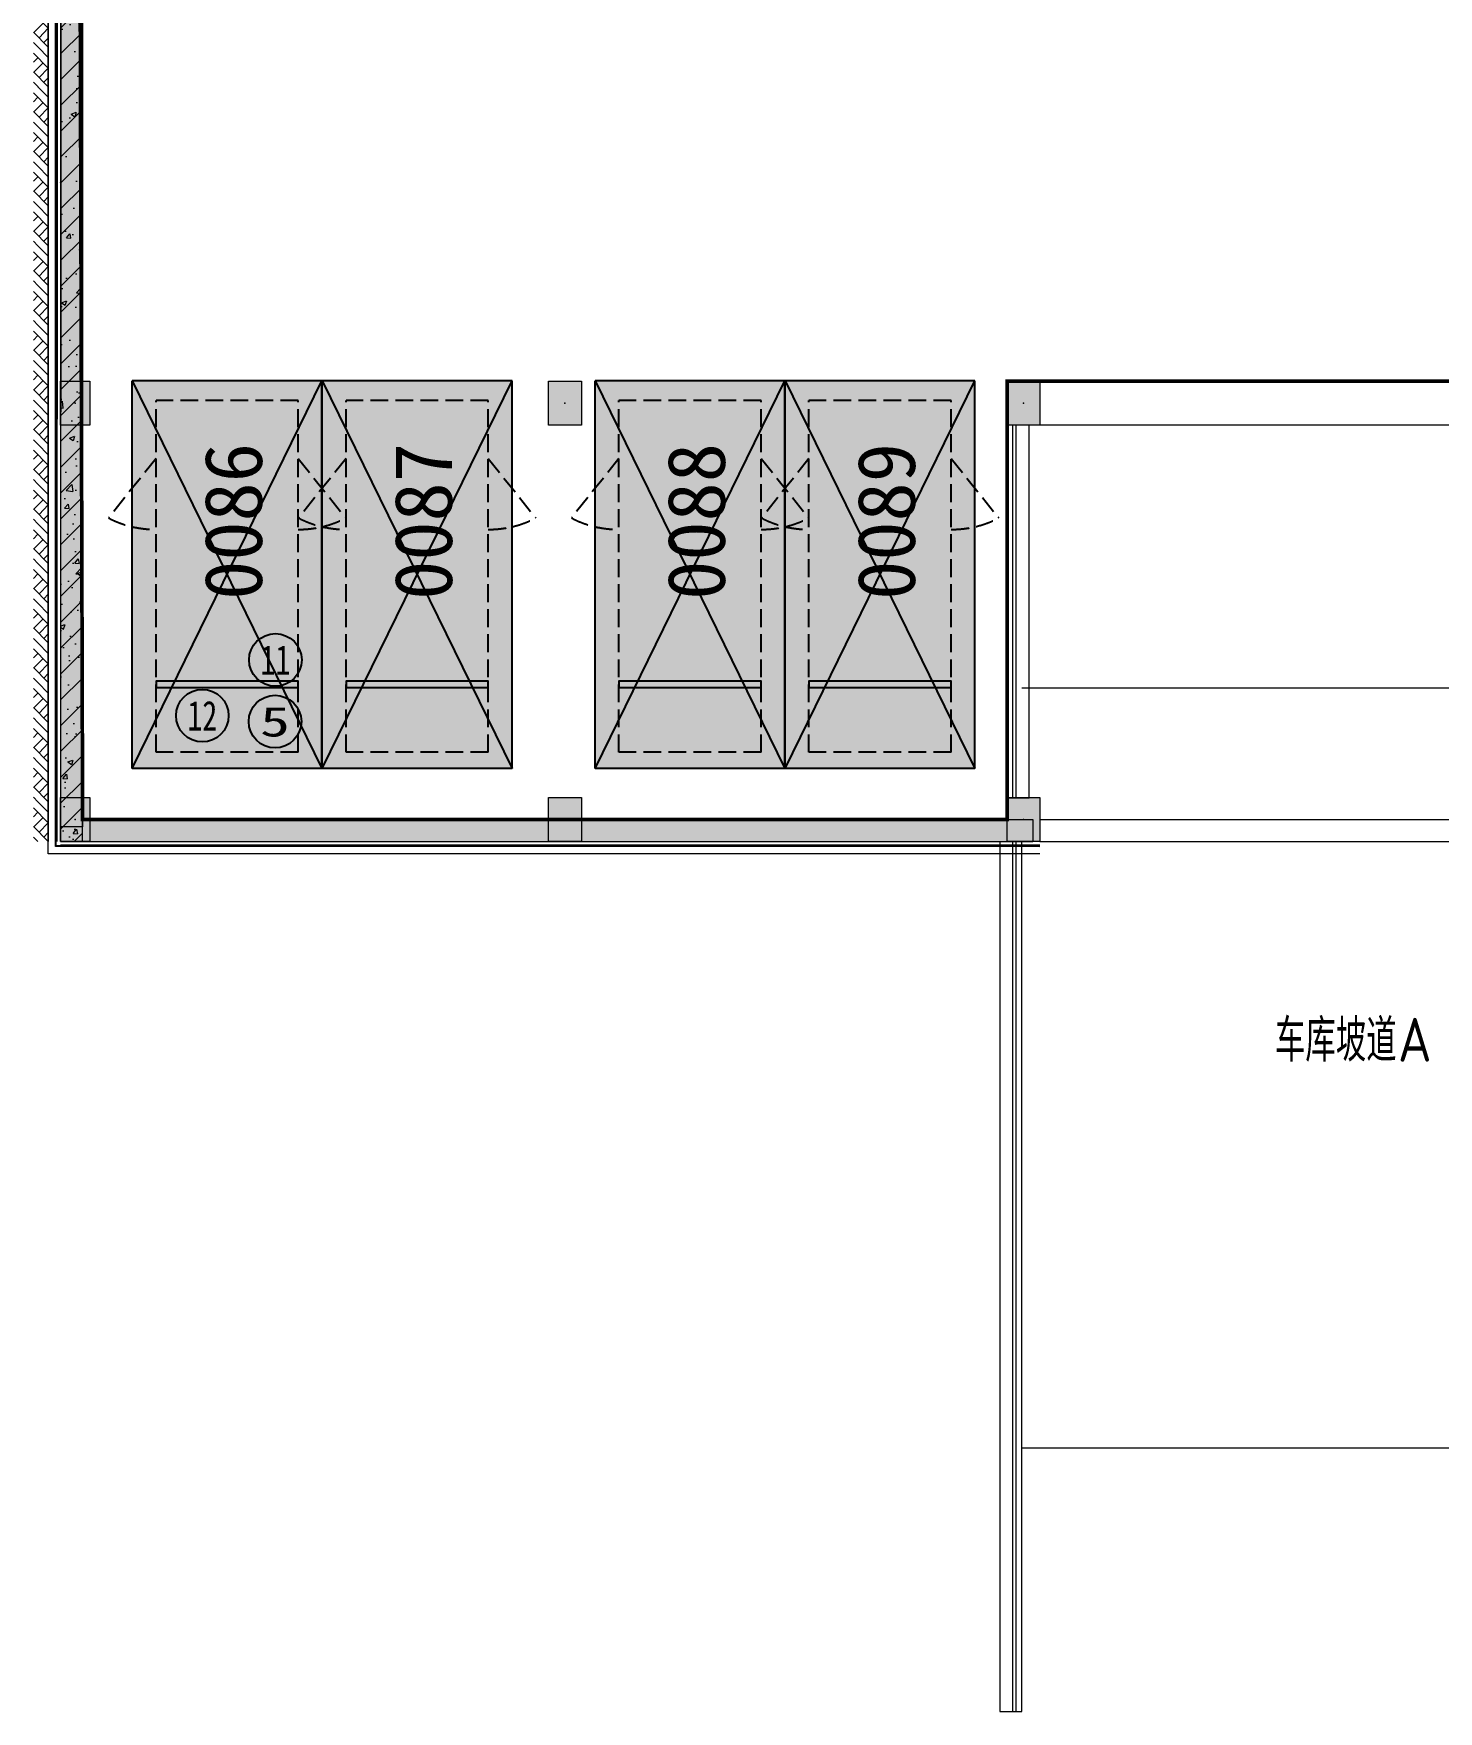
# Model space of a CAD drawing. Extents: x -264757 to 86229, y 4049843 to 4347093.
# Drawn here: x -92160 to -72938, y 4249088 to 4272045 of the extents above; entities that cross this region are included whole.
import ezdxf
from ezdxf.enums import TextEntityAlignment as Align

# ---------------------------------------------------------------- set-up
doc = ezdxf.new("R2010")
doc.units = 0
doc.header["$LTSCALE"] = 1000
doc.header["$MEASUREMENT"] = 0
doc.linetypes.add('AX-01DK-PB01$1$A-001-车位参照B1$0$A-001-车位参照B1$0$A-001-车位参照B1$0$A-H4-001-基本图形$0$A-001-车位B1$0$DASH', pattern=[0.35, 0.25, -0.1])
doc.linetypes.add('DASH', pattern=[0.35, 0.25, -0.1])
for name, color, linetype in [('不利因素11-尽端停车', 7, 'Continuous'), ('不利因素12-不满足一次性出车', 7, 'Continuous'), ('不利因素5-单面靠墙', 7, 'Continuous'), ('大车位', 7, 'Continuous')]:
    doc.layers.add(name, color=color, linetype=linetype)
doc.layers.add('无关图层', color=8, linetype='Continuous', lineweight=0)
doc.layers.add('车位归属楼栋范围线', color=7, linetype='Continuous', true_color=0x19e6c7)
doc.styles.add('AX-01DK-PB01$1$AX-001DK-01-PB01-02$0$Standard', font='gbenor.shx', dxfattribs={"bigfont": 'gbcbig.shx'})
doc.styles.add('AX-ACK-BIANH1$0$黑体', font='simhei.ttf')
doc.styles.add('SX-ACK-PB01-WNC-ALL$0$黑体', font='simhei.ttf')
doc.styles.add('黑体', font='simhei.ttf')

# ---------------------------------------------------------------- blocks, each defined once
blk = doc.blocks.new('大车位1')
at = {"layer": '大车位', "true_color": 0xe806f9}
h = blk.add_hatch(color=6, dxfattribs=at)
h.dxf.hatch_style = 1
h.paths.add_polyline_path([(2400, 6000), (2400, 0), (0, 0), (0, 6000)])
at = {"layer": '大车位', "color": 83}
for p, q in [((0, 0), (0, 6000, 0)), ((2400, 6000, 0), (0, 6000, 0)), ((2400, 0), (2400, 6000, 0)), ((2400, 0), (0, 0))]:
    blk.add_line(p, q, dxfattribs=at)
at = {"layer": '大车位', "color": 8, "linetype": 'AX-01DK-PB01$1$A-001-车位参照B1$0$A-001-车位参照B1$0$A-001-车位参照B1$0$A-H4-001-基本图形$0$A-001-车位B1$0$DASH'}
for p, q in [((2100, 5700, 0), (300, 5700, 0)), ((300, 250), (300, 5700, 0)), ((2100, 250), (2100, 5700, 0)), ((2100, 250), (300, 250))]:
    blk.add_line(p, q, dxfattribs=at)
at = {"layer": '大车位', "color": 83, "elevation": 0}
blk.add_lwpolyline([(0, 6000), (2400, 0)], dxfattribs=at)
at = {"layer": '大车位', "color": 83}
blk.add_lwpolyline([(0, 0), (2400, 6000)], dxfattribs=at)
at = {"layer": '大车位', "linetype": 'AX-01DK-PB01$1$A-001-车位参照B1$0$A-001-车位参照B1$0$A-001-车位参照B1$0$A-H4-001-基本图形$0$A-001-车位B1$0$DASH'}
for points in [[(300, 4800), (-300, 3878)], [(2100, 4800), (2700, 3878)]]:
    blk.add_lwpolyline(points, dxfattribs=at)
at = {"layer": '大车位'}
blk.add_lwpolyline([(300, 1250), (2100, 1250), (2100, 1350), (300, 1350)], close=True, dxfattribs=at)
at = {"layer": '大车位', "linetype": 'AX-01DK-PB01$1$A-001-车位参照B1$0$A-001-车位参照B1$0$A-001-车位参照B1$0$A-H4-001-基本图形$0$A-001-车位B1$0$DASH'}
for centre, start, end in [((300, 4800, 0), 236.9443, 270), ((2100, 4800, 0), 270, 303.0557)]:
    blk.add_arc(centre, 1100, start, end, dxfattribs=at)
blk = doc.blocks.new('AX-01DK-PB01$0$A$Ca5f8eab7')
at = {"layer": '大车位', "xscale": 1.081473333332633, "yscale": 0.8833333333330953, "rotation": 270}
blk.add_blockref('大车位1', (0, 2595.558), dxfattribs=at)
blk = doc.blocks.new('SX-ACK-PB01-WNC-ALL$0$20200722.21183209')
at = {"layer": '不利因素5-单面靠墙', "true_color": 0x6d711d}
h = blk.add_hatch(color=66, dxfattribs=at)
h.dxf.hatch_style = 1
edge = h.paths.add_edge_path()
edge.add_arc((360, 360), 360, 0, 360)
at = {"layer": '不利因素5-单面靠墙'}
blk.add_circle((360, 360), 360, dxfattribs=at)
at = {"layer": '不利因素5-单面靠墙', "style": 'SX-ACK-PB01-WNC-ALL$0$黑体', "width": 1.390625}
blk.add_text('5', height=407, dxfattribs=at).set_placement((156, 156), (564, 156), align=Align.FIT)
blk = doc.blocks.new('20200722.21185040')
at = {"layer": '不利因素11-尽端停车', "true_color": 0xf21b23}
h = blk.add_hatch(color=240, dxfattribs=at)
h.dxf.hatch_style = 1
edge = h.paths.add_edge_path()
edge.add_arc((360, 360), 360, 0, 360)
at = {"layer": '不利因素11-尽端停车'}
blk.add_circle((360, 360), 360, dxfattribs=at)
at = {"layer": '不利因素11-尽端停车', "style": '黑体', "width": 0.695313}
blk.add_text('11', height=407.3, dxfattribs=at).set_placement((156, 156), (564, 156), align=Align.FIT)
blk = doc.blocks.new('20200722.21185335')
at = {"layer": '不利因素12-不满足一次性出车', "true_color": 0x201adc}
h = blk.add_hatch(color=182, dxfattribs=at)
h.dxf.hatch_style = 1
edge = h.paths.add_edge_path()
edge.add_arc((360, 360), 360, 0, 360)
at = {"layer": '不利因素12-不满足一次性出车'}
blk.add_circle((360, 360), 360, dxfattribs=at)
at = {"layer": '不利因素12-不满足一次性出车', "style": '黑体', "width": 0.695313}
blk.add_text('12', height=407.3, dxfattribs=at).set_placement((156, 156), (564, 156), align=Align.FIT)
blk = doc.blocks.new('AX-01DK-PB01$1$$LinePat$素土夯实')
at = {"layer": '无关图层'}
for p, q in [((0, -210), (210, 0)), ((120, -300), (420, 0)), ((420, 0), (608, -188)), ((495, -300), (795, 0)), ((615, 0), (705, -90)), ((210, -210), (300, -300)), ((315, -105), (502, -293)), ((705, -300), (795, -210))]:
    blk.add_line(p, q, dxfattribs=at)
blk = doc.blocks.new('SX-CK-PB001-WNC$1$20211103.13313888')
at = {"layer": '无关图层'}
h = blk.add_hatch(color=256, dxfattribs=at)
h.dxf.hatch_style = 1
h.paths.add_polyline_path([(0, 600), (400, 600), (400, 0), (0, 0)])
blk.add_lwpolyline([(0, 600), (400, 600), (400, 0), (0, 0)], close=True, dxfattribs=at)
blk.add_point((200, 300), dxfattribs=at)
blk = doc.blocks.new('SX-CK-PB001-WNC$1$20211103.13313578')
at = {"layer": '无关图层'}
h = blk.add_hatch(color=256, dxfattribs=at)
h.dxf.hatch_style = 1
h.paths.add_polyline_path([(0, 600), (450, 600), (450, 0), (0, 0)])
blk.add_lwpolyline([(0, 600), (450, 600), (450, 0), (0, 0)], close=True, dxfattribs=at)
blk.add_point((225, 300), dxfattribs=at)

msp = doc.modelspace()

# ---------------------------------------------------------------- hatches: boundary and pattern name
at = {"layer": '无关图层'}
for points in [[(-91788.1, 4278208.9), (-91789.1, 4261190.7), (-91489.1, 4261190.7), (-91488.1, 4278208.9)], [(-91489.1, 4261290.7), (-91789.1, 4260990.7), (-78489.6, 4260990.8), (-78489.6, 4261290.8)]]:
    msp.add_hatch(color=256, dxfattribs=at).paths.add_polyline_path(points)
h = msp.add_hatch(dxfattribs=at)
h.set_pattern_fill('钢筋混凝土', color=256, scale=100)
h.set_pattern_definition([(45, (-4e-05, 0.0001), (-176.776695, 176.776695), []), (50, (-4e-05, 0.0001), (717.26018, -62.752135), [75, -825]), (355, (-4e-05, 0.0001), (-138.75133, 752.19213), [60, -660]), (100.4514, (59.8, -5.2), (578.50938, 689.43954), [63.74019, -701.14211]), (46.1842, (-4e-05, 200), (1067.24105, -165.51901), [112.5, -1237.5]), (96.6356, (88.9, 186.2), (934.6627, 974.11787), [95.6103, -1051.713]), (351.1842, (-4e-05, 200), (934.66195, 974.1186), [90, -990]), (21, (100, 150), (596.90705, -402.61889), [75, -825]), (326, (100, 150), (243.31533, 725.15005), [60, -660]), (71.4514, (149.74, 116.45), (840.22263, 322.5305), [63.74019, -701.14211]), (37.5, (-4e-05, 0.0001), (12.159855, 332.893854), [0, -652, 0, -670, 0, -662.5]), (7.5, (-4e-05, 0.0001), (263.069537, 394.411712), [0, -382, 0, -637, 0, -252.5]), (327.5, (-223, 0.0001), (533.822436, -22.554872), [0, -250, 0, -780, 0, -1035]), (317.5, (-323, 0.0001), (583.18617, 100.10498), [0, -325, 0, -518, 0, -735])])
h.paths.add_polyline_path([(-91489.6, 4260990.7), (-91489.6, 4273906.9), (-91789.6, 4273906.9), (-91789.6, 4260990.7)])

# ---------------------------------------------------------------- linework, layer by layer
for p, q in [((-91788.1, 4278208.9), (-91789.1, 4261190.7)), ((-91488.1, 4278208.9), (-91489.1, 4261190.7)), ((-91960, 4260821.2), (-91958.6, 4277838.9)), ((-91958.6, 4277838.9), (-91959.9, 4260990.7)), ((-91860, 4260920.6), (-91858.6, 4277938.9)), ((-91850, 4260930.6), (-91848.6, 4277948.9)), ((-91838.6, 4277958.9), (-91839.9, 4260990.7)), ((-78839.6, 4266687.2), (-78839.6, 4261586.9)), ((-78764.6, 4266687.2), (-78764.6, 4261586.9)), ((-78714.5, 4261586.9), (-78714.5, 4266687.3)), ((-78539.5, 4261586.9), (-78539.5, 4266687.3)), ((-70139.6, 4266688.1), (-78389.6, 4266688.1)), ((-70139.6, 4263088.1), (-78639.5, 4263088.1)), ((-78839.6, 4261586.9), (-78539.5, 4261586.9)), ((-78764.6, 4261586.9), (-78714.5, 4261586.9)), ((-91489.1, 4261290.7), (-78489.6, 4261290.8)), ((-78489.6, 4261290.8), (-78489.6, 4260990.8)), ((-78389.5, 4261290.8), (-70139.8, 4261290.7)), ((-91489.1, 4261190.7), (-91789.1, 4261190.7)), ((-78389.6, 4260919.9), (-91860, 4260920.6)), ((-78389.6, 4260929.9), (-91850, 4260930.6)), ((-91789.1, 4260990.7), (-78489.6, 4260990.8)), ((-78389.6, 4260939.9), (-91789.1, 4260940.6)), ((-78939.6, 4260990.7), (-78939.6, 4249088.1)), ((-78764.6, 4260990.7), (-78764.6, 4249088.1)), ((-78714.6, 4249088.1), (-78714.5, 4260990.8)), ((-78639.6, 4249088.1), (-78639.5, 4260990.8)), ((-78389.5, 4260990.8), (-70139.8, 4260990.7)), ((-78389.6, 4260820.4), (-91960, 4260821.2)), ((-70139.7, 4252688.1), (-78639.5, 4252688.1)), ((-78939.6, 4249088.1), (-78639.6, 4249088.1)), ((-78764.6, 4249088.1), (-78714.6, 4249088.1))]:
    msp.add_line(p, q, dxfattribs=at)
msp.add_lwpolyline([(-91489.6, 4260990.7), (-91489.6, 4273906.9), (-91789.6, 4273906.9), (-91789.6, 4260990.7)], close=True, dxfattribs=at)
at = {"layer": '车位归属楼栋范围线', "linetype": 'DASH', "ltscale": 5, "const_width": 50}
msp.add_lwpolyline([(-91489.1, 4261290.7), (-78839.6, 4261290.7), (-78839.6, 4267288), (-69884.5, 4267288), (-69884.5, 4261658.5), (-69884.5, 4260878), (-54338.3, 4260878), (-54338.3, 4272552.9), (-61895.3, 4272552.9), (-61895.3, 4307557.8), (-67539.6, 4307557.8), (-67539.6, 4313016.8), (-74742.8, 4313016.8), (-74742.8, 4307558), (-82539.6, 4307558), (-82539.6, 4312873.6), (-89438.8, 4312873.6), (-89438.8, 4307558), (-91789.2, 4307558), (-91790.5, 4278306.9), (-91537.9, 4278306.9)], close=True, dxfattribs=at)

# ---------------------------------------------------------------- block references
at = {"layer": '不利因素11-尽端停车'}
msp.add_blockref('20200722.21185040', (-89210.8, 4263115.2), dxfattribs=at)
at = {"layer": '不利因素12-不满足一次性出车'}
msp.add_blockref('20200722.21185335', (-90210.4, 4262352.6), dxfattribs=at)
at = {"layer": '不利因素5-单面靠墙'}
msp.add_blockref('SX-ACK-PB01-WNC-ALL$0$20200722.21183209', (-89216.1, 4262271.4), dxfattribs=at)
at = {"layer": '大车位', "rotation": 90}
for p in [(-88213.5, 4261991.8, 0), (-85613.5, 4261991.8, 0), (-81879.3, 4261991.8, 0), (-79279.3, 4261991.8, 0)]:
    msp.add_blockref('AX-01DK-PB01$0$A$Ca5f8eab7', p, dxfattribs=at)
at = {"layer": '无关图层', "xscale": 0.6836365877574768, "yscale": 0.6666666666666666, "zscale": 0.6666666666666666, "rotation": 269.995574069365}
for p in [(-91959.1, 4272404), (-91959.1, 4271860.5), (-91959.2, 4271317), (-91959.2, 4270773.5), (-91959.2, 4270230), (-91959.3, 4269686.5), (-91959.3, 4269143), (-91959.4, 4268599.5), (-91959.4, 4268056), (-91959.4, 4267512.6), (-91959.5, 4266969.1), (-91959.5, 4266425.6), (-91959.6, 4265882.1), (-91959.6, 4265338.6), (-91959.7, 4264795.1), (-91959.7, 4264251.6), (-91959.7, 4263708.1), (-91959.8, 4263164.6), (-91959.8, 4262621.1), (-91959.9, 4262077.6), (-91959.9, 4261534.2)]:
    msp.add_blockref('AX-01DK-PB01$1$$LinePat$素土夯实', p, dxfattribs=at)
at = {"layer": '无关图层'}
for name, p in [('SX-CK-PB001-WNC$1$20211103.13313888', (-91789.6, 4266688)), ('SX-CK-PB001-WNC$1$20211103.13313578', (-85114.6, 4266688)), ('SX-CK-PB001-WNC$1$20211103.13313578', (-78839.6, 4266688)), ('SX-CK-PB001-WNC$1$20211103.13313888', (-91789.6, 4260990.7)), ('SX-CK-PB001-WNC$1$20211103.13313578', (-85114.6, 4260990.7)), ('SX-CK-PB001-WNC$1$20211103.13313578', (-78839.6, 4260990.7))]:
    msp.add_blockref(name, p, dxfattribs=at)

# ---------------------------------------------------------------- texts
at = {"layer": '无关图层', "style": 'AX-ACK-BIANH1$0$黑体'}
for s, p in [('0086', (-89034.4, 4264297, 0)), ('0087', (-86434.4, 4264297, 0)), ('0088', (-82700.2, 4264297, 0)), ('0089', (-80100.2, 4264297, 0))]:
    msp.add_text(s, height=788.61, rotation=90, dxfattribs=at).set_placement(p)
at = {"layer": '无关图层', "style": 'AX-01DK-PB01$1$AX-001DK-01-PB01-02$0$Standard'}
for s, height, p in [('车库坡道', 578.72, (-75176, 4257979.1)), ('A', 600, (-73490.9, 4257979.1))]:
    msp.add_text(s, height=height, dxfattribs=at).set_placement(p)

doc.saveas('drawing.dxf')
